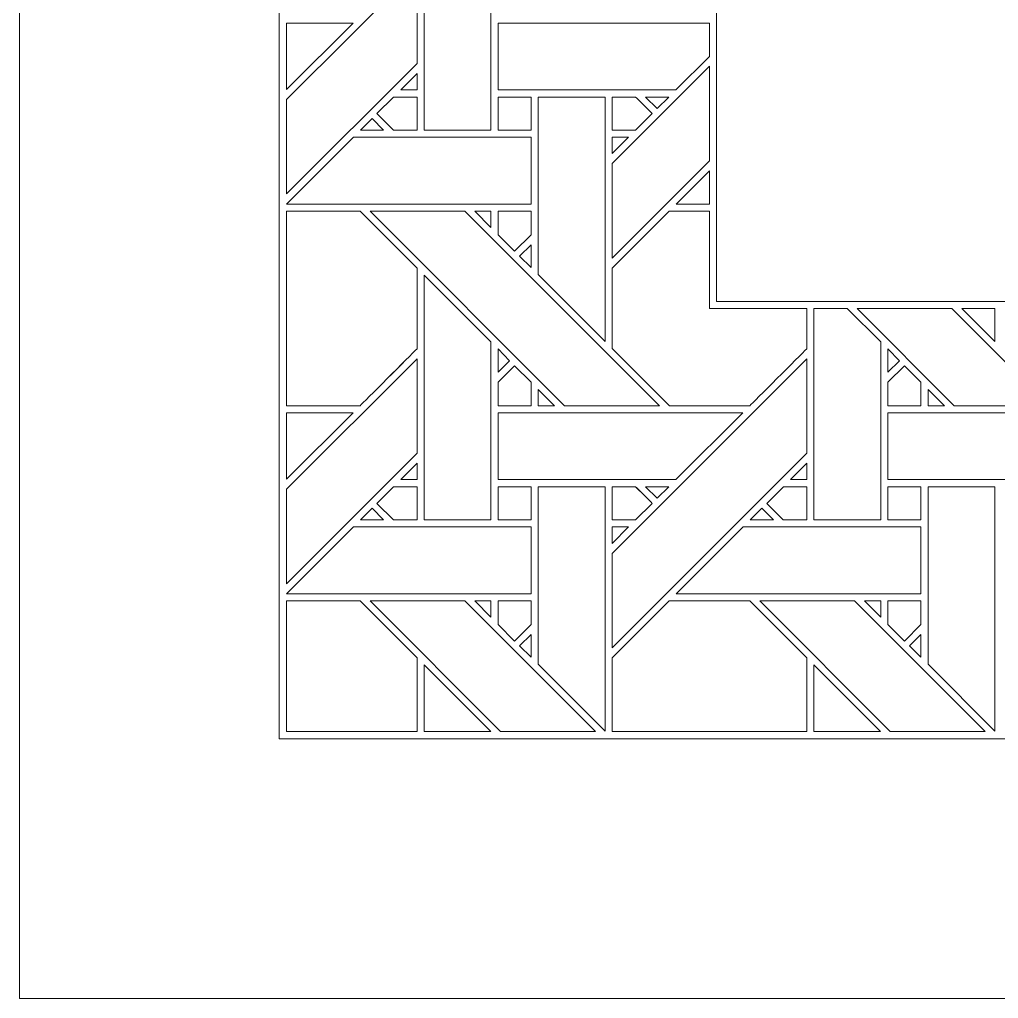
# Model space of a CAD drawing. Header units: inches. Extents: x 7.4 to 17.4, y 4.1 to 14.1.
# Drawn here: x 7.383 to 9.766, y 4.095 to 6.477 of the extents above; entities that cross this region are included whole.
import ezdxf

# ---------------------------------------------------------------- set-up
doc = ezdxf.new("R2010")
doc.units = ezdxf.units.IN
doc.header["$MEASUREMENT"] = 0
doc.layers.add('Design', color=7, linetype='Continuous', lineweight=0)

msp = doc.modelspace()

# ---------------------------------------------------------------- linework, layer by layer
at = {"layer": 'Design'}
for points, knots in [([(7.3829, 14.0948), (7.3829, 14.0948), (7.3829, 4.0948), (7.3829, 4.0948), (7.3829, 4.0948), (17.3829, 4.0948), (17.3829, 4.0948), (17.3829, 4.0948), (17.3829, 14.0948), (17.3829, 14.0948), (17.3829, 14.0948), (7.3829, 14.0948), (7.3829, 14.0948)], [0, 0, 0, 0, 1, 1, 1, 2, 2, 2, 3, 3, 3, 4, 4, 4, 4]), ([(8.0149, 13.4627), (8.0149, 13.4627), (8.0149, 4.7268), (8.0149, 4.7268), (8.0149, 4.7268), (16.7508, 4.7268), (16.7508, 4.7268), (16.7508, 4.7268), (16.7508, 13.4627), (16.7508, 13.4627), (16.7508, 13.4627), (8.0149, 13.4627), (8.0149, 13.4627)], [0, 0, 0, 0, 1, 1, 1, 2, 2, 2, 3, 3, 3, 4, 4, 4, 4]), ([(9.079, 5.7909), (9.079, 5.7909), (9.079, 12.3986), (9.079, 12.3986), (9.079, 12.3986), (15.6867, 12.3986), (15.6867, 12.3986), (15.6867, 12.3986), (15.6867, 5.7909), (15.6867, 5.7909), (15.6867, 5.7909), (9.079, 5.7909), (9.079, 5.7909)], [0, 0, 0, 0, 1, 1, 1, 2, 2, 2, 3, 3, 3, 4, 4, 4, 4]), ([(8.5303, 6.6419), (8.5303, 6.6419), (8.5303, 6.2082), (8.5303, 6.2082), (8.5303, 6.2082), (8.3676, 6.2082), (8.3676, 6.2082), (8.3676, 6.2082), (8.3676, 6.8041), (8.3676, 6.8041), (8.3676, 6.8041), (8.5303, 6.6419), (8.5303, 6.6419)], [0, 0, 0, 0, 1, 1, 1, 2, 2, 2, 3, 3, 3, 4, 4, 4, 4]), ([(8.0329, 6.283), (8.0329, 6.283), (8.3504, 6.6005), (8.3504, 6.6005), (8.3504, 6.6005), (8.3504, 6.3705), (8.3504, 6.3705), (8.3504, 6.3705), (8.0329, 6.0529), (8.0329, 6.0529), (8.0329, 6.0529), (8.0329, 6.283), (8.0329, 6.283)], [0, 0, 0, 0, 1, 1, 1, 2, 2, 2, 3, 3, 3, 4, 4, 4, 4]), ([(8.0329, 6.469), (8.0329, 6.469), (8.1946, 6.469), (8.1946, 6.469), (8.1946, 6.469), (8.0329, 6.3073), (8.0329, 6.3073), (8.0329, 6.3073), (8.0329, 6.469), (8.0329, 6.469)], [0, 0, 0, 0, 1, 1, 1, 2, 2, 2, 3, 3, 3, 3]), ([(8.5476, 6.3063), (8.5476, 6.3063), (8.5476, 6.469), (8.5476, 6.469), (8.5476, 6.469), (9.0623, 6.469), (9.0623, 6.469), (9.0623, 6.469), (9.0623, 6.3879), (9.0623, 6.3879), (9.0623, 6.3879), (8.9806, 6.3063), (8.9806, 6.3063), (8.9806, 6.3063), (8.5476, 6.3063), (8.5476, 6.3063)], [0, 0, 0, 0, 1, 1, 1, 2, 2, 2, 3, 3, 3, 4, 4, 4, 5, 5, 5, 5]), ([(8.8255, 5.8968), (8.8255, 5.8968), (8.8255, 6.1269), (8.8255, 6.1269), (8.8255, 6.1269), (9.0623, 6.3637), (9.0623, 6.3637), (9.0623, 6.3637), (9.0623, 6.1336), (9.0623, 6.1336), (9.0623, 6.1336), (8.8255, 5.8968), (8.8255, 5.8968)], [0, 0, 0, 0, 1, 1, 1, 2, 2, 2, 3, 3, 3, 4, 4, 4, 4]), ([(8.3107, 6.3063), (8.3107, 6.3063), (8.3504, 6.3461), (8.3504, 6.3461), (8.3504, 6.3461), (8.3504, 6.3063), (8.3504, 6.3063), (8.3504, 6.3063), (8.3107, 6.3063), (8.3107, 6.3063)], [0, 0, 0, 0, 1, 1, 1, 2, 2, 2, 3, 3, 3, 3]), ([(8.3504, 6.2082), (8.3504, 6.2082), (8.2933, 6.2082), (8.2933, 6.2082), (8.2933, 6.2082), (8.2529, 6.2486), (8.2529, 6.2486), (8.2529, 6.2486), (8.2934, 6.289), (8.2934, 6.289), (8.2934, 6.289), (8.3504, 6.289), (8.3504, 6.289), (8.3504, 6.289), (8.3504, 6.2082), (8.3504, 6.2082)], [0, 0, 0, 0, 1, 1, 1, 2, 2, 2, 3, 3, 3, 4, 4, 4, 5, 5, 5, 5]), ([(8.2529, 6.2486), (8.2529, 6.2486), (8.2934, 6.289), (8.2934, 6.289), (8.2934, 6.289), (8.3504, 6.289), (8.3504, 6.289), (8.3504, 6.289), (8.3504, 6.2082), (8.3504, 6.2082), (8.3504, 6.2082), (8.2933, 6.2082), (8.2933, 6.2082), (8.2933, 6.2082), (8.2529, 6.2486), (8.2529, 6.2486)], [0, 0, 0, 0, 1, 1, 1, 2, 2, 2, 3, 3, 3, 4, 4, 4, 5, 5, 5, 5]), ([(8.5476, 6.2082), (8.5476, 6.2082), (8.5476, 6.289), (8.5476, 6.289), (8.5476, 6.289), (8.6278, 6.289), (8.6278, 6.289), (8.6278, 6.289), (8.6278, 6.2082), (8.6278, 6.2082), (8.6278, 6.2082), (8.5476, 6.2082), (8.5476, 6.2082)], [0, 0, 0, 0, 1, 1, 1, 2, 2, 2, 3, 3, 3, 4, 4, 4, 4]), ([(8.5476, 6.289), (8.5476, 6.289), (8.6278, 6.289), (8.6278, 6.289), (8.6278, 6.289), (8.6278, 6.2082), (8.6278, 6.2082), (8.6278, 6.2082), (8.5476, 6.2082), (8.5476, 6.2082), (8.5476, 6.2082), (8.5476, 6.289), (8.5476, 6.289)], [0, 0, 0, 0, 1, 1, 1, 2, 2, 2, 3, 3, 3, 4, 4, 4, 4]), ([(8.6454, 6.289), (8.6454, 6.289), (8.8083, 6.289), (8.8083, 6.289), (8.8083, 6.289), (8.8083, 5.6939), (8.8083, 5.6939), (8.8083, 5.6939), (8.6454, 5.8568), (8.6454, 5.8568), (8.6454, 5.8568), (8.6454, 6.289), (8.6454, 6.289)], [0, 0, 0, 0, 1, 1, 1, 2, 2, 2, 3, 3, 3, 4, 4, 4, 4]), ([(8.8255, 6.289), (8.8255, 6.289), (8.8825, 6.289), (8.8825, 6.289), (8.8877, 6.2839), (8.9184, 6.2531), (8.9228, 6.2486), (8.9228, 6.2486), (8.8824, 6.2082), (8.8824, 6.2082), (8.8824, 6.2082), (8.8255, 6.2082), (8.8255, 6.2082), (8.8255, 6.2082), (8.8255, 6.289), (8.8255, 6.289)], [0, 0, 0, 0, 1, 1, 1, 2, 2, 2, 3, 3, 3, 4, 4, 4, 5, 5, 5, 5]), ([(8.9228, 6.2486), (8.9228, 6.2486), (8.8824, 6.2082), (8.8824, 6.2082), (8.8824, 6.2082), (8.8255, 6.2082), (8.8255, 6.2082), (8.8255, 6.2082), (8.8255, 6.289), (8.8255, 6.289), (8.8255, 6.289), (8.8825, 6.289), (8.8825, 6.289), (8.888, 6.2836), (8.9188, 6.2527), (8.9228, 6.2486)], [0, 0, 0, 0, 1, 1, 1, 2, 2, 2, 3, 3, 3, 4, 4, 4, 5, 5, 5, 5]), ([(8.9351, 6.2608), (8.9351, 6.2608), (8.9069, 6.289), (8.9069, 6.289), (8.9069, 6.289), (8.9634, 6.289), (8.9634, 6.289), (8.9634, 6.289), (8.9351, 6.2608), (8.9351, 6.2608)], [0, 0, 0, 0, 1, 1, 1, 2, 2, 2, 3, 3, 3, 3]), ([(8.2691, 6.2082), (8.2691, 6.2082), (8.2126, 6.2082), (8.2126, 6.2082), (8.2126, 6.2082), (8.2408, 6.2365), (8.2408, 6.2365), (8.2408, 6.2365), (8.2691, 6.2082), (8.2691, 6.2082)], [0, 0, 0, 0, 1, 1, 1, 2, 2, 2, 3, 3, 3, 3]), ([(8.0329, 6.0285), (8.0329, 6.0285), (8.1954, 6.1911), (8.1954, 6.1911), (8.1954, 6.1911), (8.6279, 6.1911), (8.6279, 6.1911), (8.6279, 6.1911), (8.6279, 6.0283), (8.6279, 6.0283), (8.6279, 6.0283), (8.0329, 6.0283), (8.0329, 6.0283), (8.0329, 6.0283), (8.0329, 6.0285), (8.0329, 6.0285)], [0, 0, 0, 0, 1, 1, 1, 2, 2, 2, 3, 3, 3, 4, 4, 4, 5, 5, 5, 5]), ([(8.8255, 6.1513), (8.8255, 6.1513), (8.8255, 6.1911), (8.8255, 6.1911), (8.8255, 6.1911), (8.8653, 6.1911), (8.8653, 6.1911), (8.8653, 6.1911), (8.8255, 6.1513), (8.8255, 6.1513)], [0, 0, 0, 0, 1, 1, 1, 2, 2, 2, 3, 3, 3, 3]), ([(9.0623, 6.1092), (9.0623, 6.1092), (9.0623, 6.0283), (9.0623, 6.0283), (9.0623, 6.0283), (8.9813, 6.0283), (8.9813, 6.0283), (8.9813, 6.0283), (9.0623, 6.1092), (9.0623, 6.1092)], [0, 0, 0, 0, 1, 1, 1, 2, 2, 2, 3, 3, 3, 3]), ([(8.0329, 6.0111), (8.0329, 6.0111), (8.2116, 6.0111), (8.2116, 6.0111), (8.2116, 6.0111), (8.3504, 5.8724), (8.3504, 5.8724), (8.3504, 5.8724), (8.3504, 5.6762), (8.3504, 5.6762), (8.3326, 5.6582), (8.2207, 5.5465), (8.2117, 5.5375), (8.2117, 5.5375), (8.0329, 5.5375), (8.0329, 5.5375), (8.0329, 5.5375), (8.0329, 6.0111), (8.0329, 6.0111)], [0, 0, 0, 0, 1, 1, 1, 2, 2, 2, 3, 3, 3, 4, 4, 4, 5, 5, 5, 6, 6, 6, 6]), ([(8.0329, 6.0111), (8.0329, 6.0111), (8.2116, 6.0111), (8.2116, 6.0111), (8.2116, 6.0111), (8.3504, 5.8724), (8.3504, 5.8724), (8.3504, 5.8724), (8.3504, 5.6762), (8.3504, 5.6762), (8.3324, 5.6581), (8.2205, 5.5464), (8.2117, 5.5375), (8.2117, 5.5375), (8.0329, 5.5375), (8.0329, 5.5375), (8.0329, 5.5375), (8.0329, 6.0111), (8.0329, 6.0111)], [0, 0, 0, 0, 1, 1, 1, 2, 2, 2, 3, 3, 3, 4, 4, 4, 5, 5, 5, 6, 6, 6, 6]), ([(8.2359, 6.0112), (8.2359, 6.0112), (8.4669, 6.0112), (8.4669, 6.0112), (8.4669, 6.0112), (8.9405, 5.5375), (8.9405, 5.5375), (8.9405, 5.5375), (8.7095, 5.5375), (8.7095, 5.5375), (8.7095, 5.5375), (8.2359, 6.0112), (8.2359, 6.0112)], [0, 0, 0, 0, 1, 1, 1, 2, 2, 2, 3, 3, 3, 4, 4, 4, 4]), ([(8.491, 6.0111), (8.491, 6.0111), (8.5304, 6.0111), (8.5304, 6.0111), (8.5304, 6.0111), (8.5304, 5.9713), (8.5304, 5.9713), (8.5304, 5.9713), (8.491, 6.0111), (8.491, 6.0111)], [0, 0, 0, 0, 1, 1, 1, 2, 2, 2, 3, 3, 3, 3]), ([(8.5476, 6.0111), (8.5476, 6.0111), (8.6278, 6.0111), (8.6278, 6.0111), (8.6278, 6.0111), (8.6278, 5.9535), (8.6278, 5.9535), (8.6278, 5.9535), (8.5879, 5.9136), (8.5879, 5.9136), (8.5879, 5.9136), (8.5476, 5.9539), (8.5476, 5.9539), (8.5476, 5.9539), (8.5476, 6.0111), (8.5476, 6.0111)], [0, 0, 0, 0, 1, 1, 1, 2, 2, 2, 3, 3, 3, 4, 4, 4, 5, 5, 5, 5]), ([(8.6278, 5.9535), (8.6278, 5.9535), (8.5879, 5.9136), (8.5879, 5.9136), (8.5879, 5.9136), (8.5476, 5.9539), (8.5476, 5.9539), (8.5476, 5.9539), (8.5476, 6.0111), (8.5476, 6.0111), (8.5476, 6.0111), (8.6278, 6.0111), (8.6278, 6.0111), (8.6278, 6.0111), (8.6278, 5.9535), (8.6278, 5.9535)], [0, 0, 0, 0, 1, 1, 1, 2, 2, 2, 3, 3, 3, 4, 4, 4, 5, 5, 5, 5]), ([(8.8255, 5.8724), (8.8255, 5.8724), (8.9642, 6.0111), (8.9642, 6.0111), (8.9642, 6.0111), (9.0623, 6.0111), (9.0623, 6.0111), (9.0623, 6.0111), (9.0623, 5.7742), (9.0623, 5.7742), (9.0623, 5.7742), (9.2991, 5.7742), (9.2991, 5.7742), (9.2991, 5.7742), (9.2991, 5.6762), (9.2991, 5.6762), (9.2813, 5.6582), (9.1694, 5.5465), (9.1604, 5.5375), (9.1604, 5.5375), (8.9647, 5.5375), (8.9647, 5.5375), (8.9647, 5.5375), (8.8255, 5.6767), (8.8255, 5.6767), (8.8255, 5.6767), (8.8255, 5.8724), (8.8255, 5.8724)], [0, 0, 0, 0, 1, 1, 1, 2, 2, 2, 3, 3, 3, 4, 4, 4, 5, 5, 5, 6, 6, 6, 7, 7, 7, 8, 8, 8, 9, 9, 9, 9]), ([(8.9642, 6.0111), (8.9642, 6.0111), (9.0623, 6.0111), (9.0623, 6.0111), (9.0623, 6.0111), (9.0623, 5.7742), (9.0623, 5.7742), (9.0623, 5.7742), (9.2991, 5.7742), (9.2991, 5.7742), (9.2991, 5.7742), (9.2991, 5.6762), (9.2991, 5.6762), (9.2813, 5.6582), (9.1694, 5.5465), (9.1604, 5.5375), (9.1604, 5.5375), (8.9647, 5.5375), (8.9647, 5.5375), (8.9647, 5.5375), (8.8255, 5.6767), (8.8255, 5.6767), (8.8255, 5.6767), (8.8255, 5.8724), (8.8255, 5.8724), (8.8255, 5.8724), (8.9642, 6.0111), (8.9642, 6.0111)], [0, 0, 0, 0, 1, 1, 1, 2, 2, 2, 3, 3, 3, 4, 4, 4, 5, 5, 5, 6, 6, 6, 7, 7, 7, 8, 8, 8, 9, 9, 9, 9]), ([(8.6279, 5.9293), (8.6279, 5.9293), (8.6279, 5.8741), (8.6279, 5.8741), (8.6279, 5.8741), (8.6001, 5.9015), (8.6001, 5.9015), (8.6001, 5.9015), (8.6279, 5.9293), (8.6279, 5.9293)], [0, 0, 0, 0, 1, 1, 1, 2, 2, 2, 3, 3, 3, 3]), ([(8.5303, 5.6932), (8.5303, 5.6932), (8.5303, 5.2595), (8.5303, 5.2595), (8.5303, 5.2595), (8.3676, 5.2595), (8.3676, 5.2595), (8.3676, 5.2595), (8.3676, 5.8553), (8.3676, 5.8553), (8.3676, 5.8553), (8.5303, 5.6932), (8.5303, 5.6932)], [0, 0, 0, 0, 1, 1, 1, 2, 2, 2, 3, 3, 3, 4, 4, 4, 4]), ([(9.3163, 5.7742), (9.3163, 5.7742), (9.3977, 5.7742), (9.3977, 5.7742), (9.3977, 5.7742), (9.4791, 5.6932), (9.4791, 5.6932), (9.4791, 5.6932), (9.4791, 5.2595), (9.4791, 5.2595), (9.4791, 5.2595), (9.3163, 5.2595), (9.3163, 5.2595), (9.3163, 5.2595), (9.3163, 5.7742), (9.3163, 5.7742)], [0, 0, 0, 0, 1, 1, 1, 2, 2, 2, 3, 3, 3, 4, 4, 4, 5, 5, 5, 5]), ([(9.4215, 5.7742), (9.4215, 5.7742), (9.6525, 5.7742), (9.6525, 5.7742), (9.6525, 5.7742), (9.8892, 5.5375), (9.8892, 5.5375), (9.8892, 5.5375), (9.6582, 5.5375), (9.6582, 5.5375), (9.6582, 5.5375), (9.4215, 5.7742), (9.4215, 5.7742)], [0, 0, 0, 0, 1, 1, 1, 2, 2, 2, 3, 3, 3, 4, 4, 4, 4]), ([(9.6768, 5.7742), (9.6768, 5.7742), (9.7571, 5.7742), (9.7571, 5.7742), (9.7571, 5.7742), (9.7571, 5.6939), (9.7571, 5.6939), (9.7571, 5.6939), (9.6768, 5.7742), (9.6768, 5.7742)], [0, 0, 0, 0, 1, 1, 1, 2, 2, 2, 3, 3, 3, 3]), ([(8.5758, 5.6471), (8.5758, 5.6471), (8.5476, 5.6189), (8.5476, 5.6189), (8.5476, 5.6189), (8.5476, 5.6757), (8.5476, 5.6757), (8.5476, 5.6757), (8.5758, 5.6471), (8.5758, 5.6471)], [0, 0, 0, 0, 1, 1, 1, 2, 2, 2, 3, 3, 3, 3]), ([(9.4964, 5.6189), (9.4964, 5.6189), (9.4964, 5.6757), (9.4964, 5.6757), (9.4964, 5.6757), (9.5246, 5.6471), (9.5246, 5.6471), (9.5246, 5.6471), (9.4964, 5.6189), (9.4964, 5.6189)], [0, 0, 0, 0, 1, 1, 1, 2, 2, 2, 3, 3, 3, 3]), ([(8.0329, 5.3342), (8.0329, 5.3342), (8.3504, 5.6518), (8.3504, 5.6518), (8.3504, 5.6518), (8.3504, 5.4217), (8.3504, 5.4217), (8.3504, 5.4217), (8.0329, 5.1042), (8.0329, 5.1042), (8.0329, 5.1042), (8.0329, 5.3342), (8.0329, 5.3342)], [0, 0, 0, 0, 1, 1, 1, 2, 2, 2, 3, 3, 3, 4, 4, 4, 4]), ([(8.8255, 5.1782), (8.8255, 5.1782), (9.2992, 5.6518), (9.2992, 5.6518), (9.2992, 5.6518), (9.2992, 5.4217), (9.2992, 5.4217), (9.2992, 5.4217), (8.8255, 4.9481), (8.8255, 4.9481), (8.8255, 4.9481), (8.8255, 5.1782), (8.8255, 5.1782)], [0, 0, 0, 0, 1, 1, 1, 2, 2, 2, 3, 3, 3, 4, 4, 4, 4]), ([(8.6282, 5.5372), (8.6282, 5.5372), (8.5476, 5.5372), (8.5476, 5.5372), (8.5476, 5.5372), (8.5476, 5.5945), (8.5476, 5.5945), (8.5476, 5.5945), (8.5879, 5.6349), (8.5879, 5.6349), (8.5879, 5.6349), (8.6282, 5.5945), (8.6282, 5.5945), (8.6282, 5.5945), (8.6282, 5.5372), (8.6282, 5.5372)], [0, 0, 0, 0, 1, 1, 1, 2, 2, 2, 3, 3, 3, 4, 4, 4, 5, 5, 5, 5]), ([(8.5476, 5.5945), (8.5476, 5.5945), (8.5879, 5.6349), (8.5879, 5.6349), (8.5879, 5.6349), (8.6282, 5.5945), (8.6282, 5.5945), (8.6282, 5.5945), (8.6282, 5.5372), (8.6282, 5.5372), (8.6282, 5.5372), (8.5476, 5.5372), (8.5476, 5.5372), (8.5476, 5.5372), (8.5476, 5.5945), (8.5476, 5.5945)], [0, 0, 0, 0, 1, 1, 1, 2, 2, 2, 3, 3, 3, 4, 4, 4, 5, 5, 5, 5]), ([(9.577, 5.5372), (9.577, 5.5372), (9.4963, 5.5372), (9.4963, 5.5372), (9.4963, 5.5372), (9.4963, 5.5945), (9.4963, 5.5945), (9.4963, 5.5945), (9.5367, 5.6349), (9.5367, 5.6349), (9.5367, 5.6349), (9.577, 5.5945), (9.577, 5.5945), (9.577, 5.5945), (9.577, 5.5372), (9.577, 5.5372)], [0, 0, 0, 0, 1, 1, 1, 2, 2, 2, 3, 3, 3, 4, 4, 4, 5, 5, 5, 5]), ([(9.5367, 5.6349), (9.5367, 5.6349), (9.577, 5.5945), (9.577, 5.5945), (9.577, 5.5945), (9.577, 5.5372), (9.577, 5.5372), (9.577, 5.5372), (9.4963, 5.5372), (9.4963, 5.5372), (9.4963, 5.5372), (9.4963, 5.5945), (9.4963, 5.5945), (9.4963, 5.5945), (9.5367, 5.6349), (9.5367, 5.6349)], [0, 0, 0, 0, 1, 1, 1, 2, 2, 2, 3, 3, 3, 4, 4, 4, 5, 5, 5, 5]), ([(8.6853, 5.5375), (8.6853, 5.5375), (8.6455, 5.5375), (8.6455, 5.5375), (8.6455, 5.5375), (8.6455, 5.5773), (8.6455, 5.5773), (8.6455, 5.5773), (8.6853, 5.5375), (8.6853, 5.5375)], [0, 0, 0, 0, 1, 1, 1, 2, 2, 2, 3, 3, 3, 3]), ([(9.634, 5.5375), (9.634, 5.5375), (9.5943, 5.5375), (9.5943, 5.5375), (9.5943, 5.5375), (9.5943, 5.5773), (9.5943, 5.5773), (9.5943, 5.5773), (9.634, 5.5375), (9.634, 5.5375)], [0, 0, 0, 0, 1, 1, 1, 2, 2, 2, 3, 3, 3, 3]), ([(8.0329, 5.5202), (8.0329, 5.5202), (8.1946, 5.5202), (8.1946, 5.5202), (8.1946, 5.5202), (8.0329, 5.3585), (8.0329, 5.3585), (8.0329, 5.3585), (8.0329, 5.5202), (8.0329, 5.5202)], [0, 0, 0, 0, 1, 1, 1, 2, 2, 2, 3, 3, 3, 3]), ([(8.5476, 5.3576), (8.5476, 5.3576), (8.5476, 5.5202), (8.5476, 5.5202), (8.5476, 5.5202), (9.1433, 5.5202), (9.1433, 5.5202), (9.1433, 5.5202), (8.9806, 5.3576), (8.9806, 5.3576), (8.9806, 5.3576), (8.5476, 5.3576), (8.5476, 5.3576)], [0, 0, 0, 0, 1, 1, 1, 2, 2, 2, 3, 3, 3, 4, 4, 4, 4]), ([(9.4964, 5.3576), (9.4964, 5.3576), (9.4964, 5.5202), (9.4964, 5.5202), (9.4964, 5.5202), (10.0921, 5.5202), (10.0921, 5.5202), (10.0921, 5.5202), (9.9293, 5.3576), (9.9293, 5.3576), (9.9293, 5.3576), (9.4964, 5.3576), (9.4964, 5.3576)], [0, 0, 0, 0, 1, 1, 1, 2, 2, 2, 3, 3, 3, 4, 4, 4, 4]), ([(8.3107, 5.3576), (8.3107, 5.3576), (8.3504, 5.3973), (8.3504, 5.3973), (8.3504, 5.3973), (8.3504, 5.3576), (8.3504, 5.3576), (8.3504, 5.3576), (8.3107, 5.3576), (8.3107, 5.3576)], [0, 0, 0, 0, 1, 1, 1, 2, 2, 2, 3, 3, 3, 3]), ([(9.2594, 5.3576), (9.2594, 5.3576), (9.2992, 5.3973), (9.2992, 5.3973), (9.2992, 5.3973), (9.2992, 5.3576), (9.2992, 5.3576), (9.2992, 5.3576), (9.2594, 5.3576), (9.2594, 5.3576)], [0, 0, 0, 0, 1, 1, 1, 2, 2, 2, 3, 3, 3, 3]), ([(8.3504, 5.2595), (8.3504, 5.2595), (8.2933, 5.2595), (8.2933, 5.2595), (8.2933, 5.2595), (8.2529, 5.2998), (8.2529, 5.2998), (8.2529, 5.2998), (8.2933, 5.3403), (8.2933, 5.3403), (8.2933, 5.3403), (8.3504, 5.3403), (8.3504, 5.3403), (8.3504, 5.3403), (8.3504, 5.2595), (8.3504, 5.2595)], [0, 0, 0, 0, 1, 1, 1, 2, 2, 2, 3, 3, 3, 4, 4, 4, 5, 5, 5, 5]), ([(8.2529, 5.2998), (8.2529, 5.2998), (8.2933, 5.3403), (8.2933, 5.3403), (8.2933, 5.3403), (8.3504, 5.3403), (8.3504, 5.3403), (8.3504, 5.3403), (8.3504, 5.2595), (8.3504, 5.2595), (8.3504, 5.2595), (8.2933, 5.2595), (8.2933, 5.2595), (8.2933, 5.2595), (8.2529, 5.2998), (8.2529, 5.2998)], [0, 0, 0, 0, 1, 1, 1, 2, 2, 2, 3, 3, 3, 4, 4, 4, 5, 5, 5, 5]), ([(8.6278, 5.2595), (8.6278, 5.2595), (8.5476, 5.2595), (8.5476, 5.2595), (8.5476, 5.2595), (8.5476, 5.3403), (8.5476, 5.3403), (8.5476, 5.3403), (8.6278, 5.3403), (8.6278, 5.3403), (8.6278, 5.3403), (8.6278, 5.2595), (8.6278, 5.2595)], [0, 0, 0, 0, 1, 1, 1, 2, 2, 2, 3, 3, 3, 4, 4, 4, 4]), ([(8.5476, 5.3403), (8.5476, 5.3403), (8.6278, 5.3403), (8.6278, 5.3403), (8.6278, 5.3403), (8.6278, 5.2595), (8.6278, 5.2595), (8.6278, 5.2595), (8.5476, 5.2595), (8.5476, 5.2595), (8.5476, 5.2595), (8.5476, 5.3403), (8.5476, 5.3403)], [0, 0, 0, 0, 1, 1, 1, 2, 2, 2, 3, 3, 3, 4, 4, 4, 4]), ([(8.8083, 4.7452), (8.8083, 4.7452), (8.6454, 4.9081), (8.6454, 4.9081), (8.6454, 4.9081), (8.6454, 5.3403), (8.6454, 5.3403), (8.6454, 5.3403), (8.8083, 5.3403), (8.8083, 5.3403), (8.8083, 5.3403), (8.8083, 4.7452), (8.8083, 4.7452)], [0, 0, 0, 0, 1, 1, 1, 2, 2, 2, 3, 3, 3, 4, 4, 4, 4]), ([(8.8255, 5.3403), (8.8255, 5.3403), (8.8825, 5.3403), (8.8825, 5.3403), (8.8877, 5.3351), (8.9184, 5.3043), (8.9228, 5.2999), (8.9228, 5.2999), (8.8824, 5.2595), (8.8824, 5.2595), (8.8824, 5.2595), (8.8255, 5.2595), (8.8255, 5.2595), (8.8255, 5.2595), (8.8255, 5.3403), (8.8255, 5.3403)], [0, 0, 0, 0, 1, 1, 1, 2, 2, 2, 3, 3, 3, 4, 4, 4, 5, 5, 5, 5]), ([(8.8255, 5.3403), (8.8255, 5.3403), (8.8825, 5.3403), (8.8825, 5.3403), (8.8879, 5.3349), (8.9187, 5.3041), (8.9228, 5.2999), (8.9228, 5.2999), (8.8824, 5.2595), (8.8824, 5.2595), (8.8824, 5.2595), (8.8255, 5.2595), (8.8255, 5.2595), (8.8255, 5.2595), (8.8255, 5.3403), (8.8255, 5.3403)], [0, 0, 0, 0, 1, 1, 1, 2, 2, 2, 3, 3, 3, 4, 4, 4, 5, 5, 5, 5]), ([(8.9634, 5.3403), (8.9634, 5.3403), (8.9351, 5.3121), (8.9351, 5.3121), (8.9351, 5.3121), (8.9069, 5.3403), (8.9069, 5.3403), (8.9069, 5.3403), (8.9634, 5.3403), (8.9634, 5.3403)], [0, 0, 0, 0, 1, 1, 1, 2, 2, 2, 3, 3, 3, 3]), ([(9.2991, 5.2595), (9.2991, 5.2595), (9.242, 5.2595), (9.242, 5.2595), (9.242, 5.2595), (9.2017, 5.2998), (9.2017, 5.2998), (9.2017, 5.2998), (9.2421, 5.3403), (9.2421, 5.3403), (9.2421, 5.3403), (9.2991, 5.3403), (9.2991, 5.3403), (9.2991, 5.3403), (9.2991, 5.2595), (9.2991, 5.2595)], [0, 0, 0, 0, 1, 1, 1, 2, 2, 2, 3, 3, 3, 4, 4, 4, 5, 5, 5, 5]), ([(9.2017, 5.2998), (9.2017, 5.2998), (9.2421, 5.3403), (9.2421, 5.3403), (9.2421, 5.3403), (9.2991, 5.3403), (9.2991, 5.3403), (9.2991, 5.3403), (9.2991, 5.2595), (9.2991, 5.2595), (9.2991, 5.2595), (9.242, 5.2595), (9.242, 5.2595), (9.242, 5.2595), (9.2017, 5.2998), (9.2017, 5.2998)], [0, 0, 0, 0, 1, 1, 1, 2, 2, 2, 3, 3, 3, 4, 4, 4, 5, 5, 5, 5]), ([(9.5766, 5.2595), (9.5766, 5.2595), (9.4963, 5.2595), (9.4963, 5.2595), (9.4963, 5.2595), (9.4963, 5.3403), (9.4963, 5.3403), (9.4963, 5.3403), (9.5766, 5.3403), (9.5766, 5.3403), (9.5766, 5.3403), (9.5766, 5.2595), (9.5766, 5.2595)], [0, 0, 0, 0, 1, 1, 1, 2, 2, 2, 3, 3, 3, 4, 4, 4, 4]), ([(9.5766, 5.3403), (9.5766, 5.3403), (9.5766, 5.2595), (9.5766, 5.2595), (9.5766, 5.2595), (9.4963, 5.2595), (9.4963, 5.2595), (9.4963, 5.2595), (9.4963, 5.3403), (9.4963, 5.3403), (9.4963, 5.3403), (9.5766, 5.3403), (9.5766, 5.3403)], [0, 0, 0, 0, 1, 1, 1, 2, 2, 2, 3, 3, 3, 4, 4, 4, 4]), ([(9.7571, 4.7452), (9.7571, 4.7452), (9.5942, 4.9081), (9.5942, 4.9081), (9.5942, 4.9081), (9.5942, 5.3403), (9.5942, 5.3403), (9.5942, 5.3403), (9.7571, 5.3403), (9.7571, 5.3403), (9.7571, 5.3403), (9.7571, 4.7452), (9.7571, 4.7452)], [0, 0, 0, 0, 1, 1, 1, 2, 2, 2, 3, 3, 3, 4, 4, 4, 4]), ([(8.2691, 5.2595), (8.2691, 5.2595), (8.2126, 5.2595), (8.2126, 5.2595), (8.2126, 5.2595), (8.2408, 5.2878), (8.2408, 5.2878), (8.2408, 5.2878), (8.2691, 5.2595), (8.2691, 5.2595)], [0, 0, 0, 0, 1, 1, 1, 2, 2, 2, 3, 3, 3, 3]), ([(9.2178, 5.2595), (9.2178, 5.2595), (9.1613, 5.2595), (9.1613, 5.2595), (9.1613, 5.2595), (9.1896, 5.2878), (9.1896, 5.2878), (9.1896, 5.2878), (9.2178, 5.2595), (9.2178, 5.2595)], [0, 0, 0, 0, 1, 1, 1, 2, 2, 2, 3, 3, 3, 3]), ([(8.0329, 5.0798), (8.0329, 5.0798), (8.1954, 5.2424), (8.1954, 5.2424), (8.1954, 5.2424), (8.6279, 5.2424), (8.6279, 5.2424), (8.6279, 5.2424), (8.6279, 5.0795), (8.6279, 5.0795), (8.6279, 5.0795), (8.0329, 5.0795), (8.0329, 5.0795), (8.0329, 5.0795), (8.0329, 5.0798), (8.0329, 5.0798)], [0, 0, 0, 0, 1, 1, 1, 2, 2, 2, 3, 3, 3, 4, 4, 4, 5, 5, 5, 5]), ([(8.8653, 5.2424), (8.8653, 5.2424), (8.8255, 5.2025), (8.8255, 5.2025), (8.8255, 5.2025), (8.8255, 5.2424), (8.8255, 5.2424), (8.8255, 5.2424), (8.8653, 5.2424), (8.8653, 5.2424)], [0, 0, 0, 0, 1, 1, 1, 2, 2, 2, 3, 3, 3, 3]), ([(8.9813, 5.0795), (8.9813, 5.0795), (9.1442, 5.2424), (9.1442, 5.2424), (9.1442, 5.2424), (9.5766, 5.2424), (9.5766, 5.2424), (9.5766, 5.2424), (9.5766, 5.0795), (9.5766, 5.0795), (9.5766, 5.0795), (8.9813, 5.0795), (8.9813, 5.0795)], [0, 0, 0, 0, 1, 1, 1, 2, 2, 2, 3, 3, 3, 4, 4, 4, 4]), ([(8.3504, 4.7448), (8.3504, 4.7448), (8.0329, 4.7448), (8.0329, 4.7448), (8.0329, 4.7448), (8.0329, 5.0624), (8.0329, 5.0624), (8.0329, 5.0624), (8.2116, 5.0624), (8.2116, 5.0624), (8.2116, 5.0624), (8.3504, 4.9237), (8.3504, 4.9237), (8.3504, 4.9237), (8.3504, 4.7448), (8.3504, 4.7448)], [0, 0, 0, 0, 1, 1, 1, 2, 2, 2, 3, 3, 3, 4, 4, 4, 5, 5, 5, 5]), ([(8.3504, 4.7448), (8.3504, 4.7448), (8.0329, 4.7448), (8.0329, 4.7448), (8.0329, 4.7448), (8.0329, 5.0624), (8.0329, 5.0624), (8.0329, 5.0624), (8.2116, 5.0624), (8.2116, 5.0624), (8.2116, 5.0624), (8.3504, 4.9237), (8.3504, 4.9237), (8.3504, 4.9237), (8.3504, 4.7448), (8.3504, 4.7448)], [0, 0, 0, 0, 1, 1, 1, 2, 2, 2, 3, 3, 3, 4, 4, 4, 5, 5, 5, 5]), ([(8.5535, 4.7448), (8.5535, 4.7448), (8.2359, 5.0624), (8.2359, 5.0624), (8.2359, 5.0624), (8.4669, 5.0624), (8.4669, 5.0624), (8.4669, 5.0624), (8.7845, 4.7448), (8.7845, 4.7448), (8.7845, 4.7448), (8.5535, 4.7448), (8.5535, 4.7448)], [0, 0, 0, 0, 1, 1, 1, 2, 2, 2, 3, 3, 3, 4, 4, 4, 4]), ([(8.5304, 5.0624), (8.5304, 5.0624), (8.5304, 5.0226), (8.5304, 5.0226), (8.5304, 5.0226), (8.491, 5.0624), (8.491, 5.0624), (8.491, 5.0624), (8.5304, 5.0624), (8.5304, 5.0624)], [0, 0, 0, 0, 1, 1, 1, 2, 2, 2, 3, 3, 3, 3]), ([(8.6278, 5.0048), (8.6278, 5.0048), (8.5879, 4.9648), (8.5879, 4.9648), (8.5879, 4.9648), (8.5476, 5.0052), (8.5476, 5.0052), (8.5476, 5.0052), (8.5476, 5.0624), (8.5476, 5.0624), (8.5476, 5.0624), (8.6278, 5.0624), (8.6278, 5.0624), (8.6278, 5.0624), (8.6278, 5.0048), (8.6278, 5.0048)], [0, 0, 0, 0, 1, 1, 1, 2, 2, 2, 3, 3, 3, 4, 4, 4, 5, 5, 5, 5]), ([(8.5879, 4.9648), (8.5879, 4.9648), (8.5476, 5.0052), (8.5476, 5.0052), (8.5476, 5.0052), (8.5476, 5.0624), (8.5476, 5.0624), (8.5476, 5.0624), (8.6278, 5.0624), (8.6278, 5.0624), (8.6278, 5.0624), (8.6278, 5.0048), (8.6278, 5.0048), (8.6278, 5.0048), (8.5879, 4.9648), (8.5879, 4.9648)], [0, 0, 0, 0, 1, 1, 1, 2, 2, 2, 3, 3, 3, 4, 4, 4, 5, 5, 5, 5]), ([(9.2991, 4.7448), (9.2991, 4.7448), (8.8255, 4.7448), (8.8255, 4.7448), (8.8255, 4.7448), (8.8255, 4.9237), (8.8255, 4.9237), (8.8255, 4.9237), (8.9642, 5.0624), (8.9642, 5.0624), (8.9642, 5.0624), (9.1604, 5.0624), (9.1604, 5.0624), (9.1604, 5.0624), (9.2991, 4.9237), (9.2991, 4.9237), (9.2991, 4.9237), (9.2991, 4.7448), (9.2991, 4.7448)], [0, 0, 0, 0, 1, 1, 1, 2, 2, 2, 3, 3, 3, 4, 4, 4, 5, 5, 5, 6, 6, 6, 6]), ([(9.2991, 4.7448), (9.2991, 4.7448), (8.8255, 4.7448), (8.8255, 4.7448), (8.8255, 4.7448), (8.8255, 4.9237), (8.8255, 4.9237), (8.8255, 4.9237), (8.9642, 5.0624), (8.9642, 5.0624), (8.9642, 5.0624), (9.1604, 5.0624), (9.1604, 5.0624), (9.1604, 5.0624), (9.2991, 4.9237), (9.2991, 4.9237), (9.2991, 4.9237), (9.2991, 4.7448), (9.2991, 4.7448)], [0, 0, 0, 0, 1, 1, 1, 2, 2, 2, 3, 3, 3, 4, 4, 4, 5, 5, 5, 6, 6, 6, 6]), ([(9.5022, 4.7448), (9.5022, 4.7448), (9.1846, 5.0624), (9.1846, 5.0624), (9.1846, 5.0624), (9.4156, 5.0624), (9.4156, 5.0624), (9.4156, 5.0624), (9.7332, 4.7448), (9.7332, 4.7448), (9.7332, 4.7448), (9.5022, 4.7448), (9.5022, 4.7448)], [0, 0, 0, 0, 1, 1, 1, 2, 2, 2, 3, 3, 3, 4, 4, 4, 4]), ([(9.4791, 5.0624), (9.4791, 5.0624), (9.4791, 5.0226), (9.4791, 5.0226), (9.4791, 5.0226), (9.4397, 5.0624), (9.4397, 5.0624), (9.4397, 5.0624), (9.4791, 5.0624), (9.4791, 5.0624)], [0, 0, 0, 0, 1, 1, 1, 2, 2, 2, 3, 3, 3, 3]), ([(9.5766, 5.0048), (9.5766, 5.0048), (9.5366, 4.9648), (9.5366, 4.9648), (9.5366, 4.9648), (9.4963, 5.0052), (9.4963, 5.0052), (9.4963, 5.0052), (9.4963, 5.0624), (9.4963, 5.0624), (9.4963, 5.0624), (9.5766, 5.0624), (9.5766, 5.0624), (9.5766, 5.0624), (9.5766, 5.0048), (9.5766, 5.0048)], [0, 0, 0, 0, 1, 1, 1, 2, 2, 2, 3, 3, 3, 4, 4, 4, 5, 5, 5, 5]), ([(9.5366, 4.9648), (9.5366, 4.9648), (9.4963, 5.0052), (9.4963, 5.0052), (9.4963, 5.0052), (9.4963, 5.0624), (9.4963, 5.0624), (9.4963, 5.0624), (9.5766, 5.0624), (9.5766, 5.0624), (9.5766, 5.0624), (9.5766, 5.0048), (9.5766, 5.0048), (9.5766, 5.0048), (9.5366, 4.9648), (9.5366, 4.9648)], [0, 0, 0, 0, 1, 1, 1, 2, 2, 2, 3, 3, 3, 4, 4, 4, 5, 5, 5, 5]), ([(8.6279, 4.9806), (8.6279, 4.9806), (8.6279, 4.9254), (8.6279, 4.9254), (8.6279, 4.9254), (8.6001, 4.9528), (8.6001, 4.9528), (8.6001, 4.9528), (8.6279, 4.9806), (8.6279, 4.9806)], [0, 0, 0, 0, 1, 1, 1, 2, 2, 2, 3, 3, 3, 3]), ([(9.5766, 4.9806), (9.5766, 4.9806), (9.5766, 4.9254), (9.5766, 4.9254), (9.5766, 4.9254), (9.5488, 4.9528), (9.5488, 4.9528), (9.5488, 4.9528), (9.5766, 4.9806), (9.5766, 4.9806)], [0, 0, 0, 0, 1, 1, 1, 2, 2, 2, 3, 3, 3, 3]), ([(8.3676, 4.7448), (8.3676, 4.7448), (8.3676, 4.9066), (8.3676, 4.9066), (8.3676, 4.9066), (8.53, 4.7448), (8.53, 4.7448), (8.53, 4.7448), (8.3676, 4.7448), (8.3676, 4.7448)], [0, 0, 0, 0, 1, 1, 1, 2, 2, 2, 3, 3, 3, 3]), ([(9.3163, 4.7448), (9.3163, 4.7448), (9.3163, 4.9066), (9.3163, 4.9066), (9.3163, 4.9066), (9.4787, 4.7448), (9.4787, 4.7448), (9.4787, 4.7448), (9.3163, 4.7448), (9.3163, 4.7448)], [0, 0, 0, 0, 1, 1, 1, 2, 2, 2, 3, 3, 3, 3])]:
    msp.add_open_spline(points, degree=3, knots=knots, dxfattribs=at)

doc.saveas('drawing.dxf')
